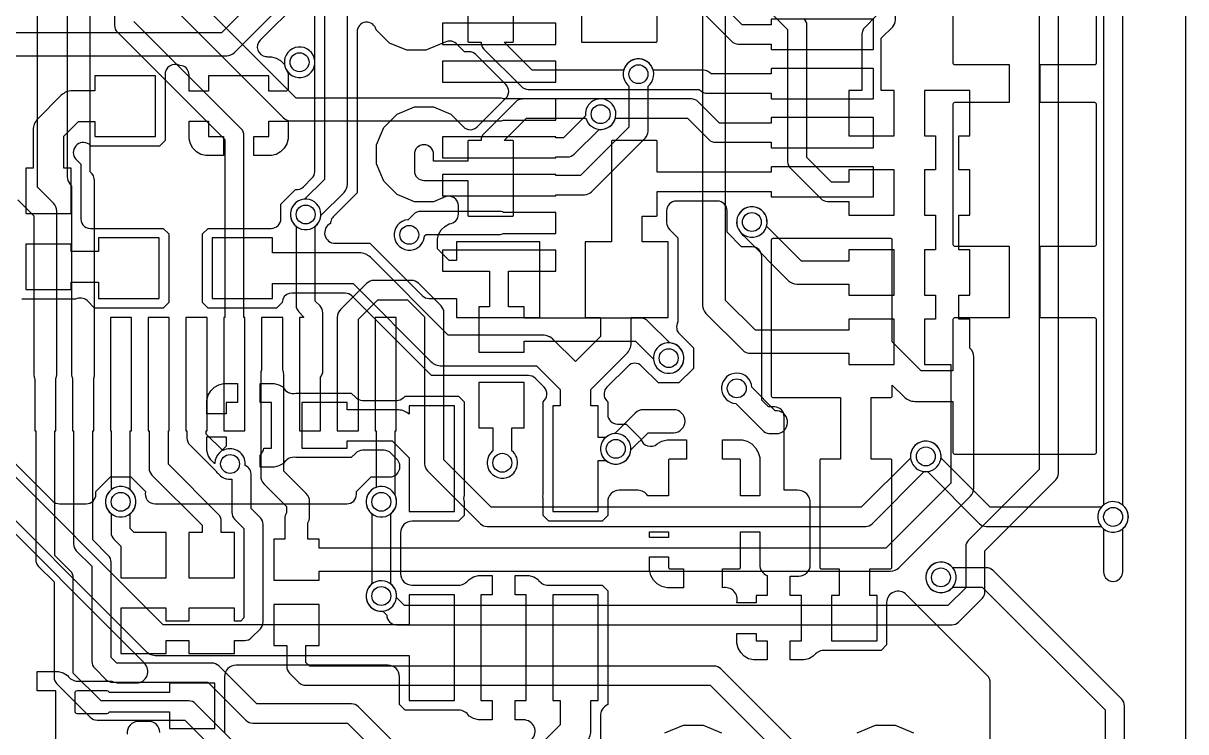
# Model space of a CAD drawing. Header units: millimetres. Extents: x 23.6 to 57.2, y 14.1 to 54.7.
# Drawn here: x 41.87 to 57.24, y 22.46 to 31.83 of the extents above; entities that cross this region are included whole.
import ezdxf

# ---------------------------------------------------------------- set-up
doc = ezdxf.new("R2010")
doc.units = ezdxf.units.MM

msp = doc.modelspace()

# ---------------------------------------------------------------- linework, layer by layer
at = {"layer": '16_copper'}
for points in [[(56.149, 43.271), (56.149, 25.457, 0.47753), (56.149, 25.143), (56.149, 24.574), (56.152, 24.546), (56.161, 24.519), (56.176, 24.496), (56.196, 24.475), (56.22, 24.46), (56.246, 24.451), (56.274, 24.447), (56.302, 24.45, 0.355417), (56.403, 24.574), (56.403, 25.143, 0.47753), (56.403, 25.457), (56.403, 43.324, 0.198912)], [(55.299, 37.091), (55.299, 25.927), (54.365, 24.994, 0.198912), (54.328, 24.904), (54.328, 24.364), (54.091, 24.127), (46.904, 24.127, 0.043452), (46.89, 24.144), (46.801, 24.233, 0.909747), (46.407, 24.313), (46.399, 24.274, 0.475245), (46.621, 24.053), (46.673, 24.002, 0.418356), (46.8, 23.873), (54.144, 23.873, 0.198912), (54.234, 23.91), (54.545, 24.222, 0.198912), (54.582, 24.311), (54.582, 24.851), (55.516, 25.785), (55.519, 25.789, 0.187824), (55.553, 25.875), (55.553, 37.143, 0.198912)], [(44.645, 22.327), (44.143, 22.83, 0.198912), (44.053, 22.867), (42.894, 22.867), (42.527, 23.234), (42.527, 24.493, 0.198912), (42.49, 24.583), (42.284, 24.788), (42.284, 26.438), (42.297, 26.438), (42.297, 27.13), (42.302, 27.142, 0.076459), (42.309, 27.188), (42.309, 29.343, 0.198912), (42.265, 29.451), (42.052, 29.663), (42.052, 33.868, 0.918755)], [(42.448, 33.968), (42.448, 29.8, 0.172369), (42.482, 29.704), (42.492, 29.692), (42.505, 29.68), (42.505, 27.188, 0.101846), (42.517, 27.128), (42.517, 26.438), (42.53, 26.438), (42.53, 24.943, 0.198912), (42.567, 24.853), (42.773, 24.647), (42.773, 23.389, 0.198912), (42.81, 23.299), (42.959, 23.15, 0.198912), (43.049, 23.113), (44.308, 23.113), (44.81, 22.61, 0.198912), (44.9, 22.573), (46.155, 22.573), (47.673, 21.055)], [(47.89, 21.197), (46.297, 22.79, 0.198912), (46.207, 22.827), (44.953, 22.827), (44.45, 23.33, 0.198912), (44.36, 23.367), (43.101, 23.367), (43.027, 23.441), (43.027, 24.7, 0.198912), (42.99, 24.79), (42.784, 24.996), (42.784, 26.438), (42.797, 26.438), (42.797, 27.13), (42.802, 27.142, 0.076459), (42.809, 27.188), (42.809, 29.743, 0.228775), (42.752, 29.863), (42.752, 33.968, 0.918755)], [(43.073, 33.8), (43.073, 31.8, 0.198912), (43.11, 31.71), (44.53, 30.29), (44.53, 27.938), (44.517, 27.938), (44.517, 26.438), (44.797, 26.438), (44.797, 27.938), (44.784, 27.938), (44.784, 30.343, 0.198912), (44.747, 30.433), (43.327, 31.853)], [(50.848, 33.417), (50.848, 28.1, 0.198912), (50.892, 27.992), (51.376, 27.508, 0.198912), (51.484, 27.464), (52.782, 27.464), (52.782, 27.316), (53.382, 27.316), (53.382, 27.916), (52.782, 27.916), (52.782, 27.769), (51.547, 27.769), (51.152, 28.163), (51.152, 33.48, 0.198912)], [(51.597, 32.123), (51.973, 31.747), (51.973, 30, 0.198912), (52.01, 29.91), (52.41, 29.51, 0.198912), (52.5, 29.473), (52.782, 29.473), (52.782, 29.291), (53.382, 29.291), (53.382, 29.891), (52.782, 29.891), (52.782, 29.727), (52.553, 29.727), (52.227, 30.053), (52.227, 31.8, 0.198912), (52.19, 31.89)], [(41.792, 29.492), (42.005, 29.28), (42.005, 27.188, 0.101846), (42.017, 27.128), (42.017, 26.438), (42.03, 26.438), (42.03, 24.736, 0.198912), (42.067, 24.646), (42.273, 24.44), (42.273, 23.181, 0.198912), (42.31, 23.092), (42.752, 22.65, 0.198912), (42.842, 22.613), (44, 22.613), (44.503, 22.11, 0.198912)], [(52.09, 22.29), (51.09, 23.29, 0.198912), (51, 23.327), (45.653, 23.327), (45.604, 23.376), (45.604, 23.601), (45.777, 23.601), (45.777, 24.141), (45.177, 24.141), (45.177, 23.601), (45.35, 23.601), (45.35, 23.323, 0.198912), (45.387, 23.233), (45.51, 23.11, 0.198912), (45.6, 23.073), (50.947, 23.073), (51.873, 22.147)]]:
    msp.add_lwpolyline(points, format="xyb", dxfattribs=at)
for points in [[(53.382, 30.941), (53.209, 30.941), (53.209, 31.63), (53.362, 31.782, 0.198912), (53.399, 31.872), (53.399, 32.338), (53.972, 32.338), (53.972, 33.288), (52.572, 33.288), (52.572, 32.338), (53.145, 32.338), (53.145, 31.925), (52.993, 31.772, 0.198912), (52.955, 31.682), (52.955, 30.941), (52.782, 30.941), (52.782, 30.341), (53.382, 30.341)], [(48.188, 30.539, 0.05089), (48.217, 30.548), (48.907, 30.548), (48.907, 30.828), (48.215, 30.828, 0.098877), (48.157, 30.84), (45.475, 30.84), (44.001, 32.314, 0.918765), (43.599, 32.32), (43.599, 32.28, 0.365467), (43.786, 32.099), (45.304, 30.58, 0.198912), (45.412, 30.536), (48.157, 30.536)], [(48.907, 29.561), (49.288, 29.561, 0.198912), (49.378, 29.598), (50.09, 30.31, 0.198912), (50.127, 30.4), (50.127, 30.998, 0.909744), (49.905, 31.334), (49.872, 31.311, 0.475246), (49.873, 30.998), (49.873, 30.453), (49.235, 29.815), (48.907, 29.815), (48.907, 29.828), (47.407, 29.828), (47.407, 29.548), (48.907, 29.548)], [(45.777, 24.583), (53.335, 24.583, 0.198912), (53.443, 24.627), (54.39, 25.575, 0.198912), (54.435, 25.682), (54.435, 27.416, 0.21767), (54.382, 27.532), (54.382, 27.916), (54.235, 27.916), (54.235, 28.232), (54.382, 28.232), (54.382, 28.832), (54.235, 28.832), (54.235, 29.291), (54.382, 29.291), (54.382, 29.891), (54.235, 29.891), (54.235, 30.341), (54.382, 30.341), (54.382, 30.941), (53.782, 30.941), (53.782, 30.341), (53.93, 30.341), (53.93, 29.891), (53.782, 29.891), (53.782, 29.291), (53.93, 29.291), (53.93, 28.832), (53.782, 28.832), (53.782, 28.232), (53.93, 28.232), (53.93, 27.916), (53.782, 27.916), (53.782, 27.316), (54.13, 27.316), (54.13, 25.745), (53.272, 24.887), (45.777, 24.887), (45.777, 25.005), (45.629, 25.005), (45.629, 25.22, 0.122313), (45.652, 25.3), (45.652, 25.5, 0.198912), (45.608, 25.608), (45.309, 25.906), (45.309, 27.188, 0.101846), (45.297, 27.248), (45.297, 27.938), (45.017, 27.938), (45.017, 27.246, 0.098877), (45.005, 27.188), (45.005, 25.843, 0.198912), (45.049, 25.735), (45.348, 25.437), (45.348, 25.357, 0.138961), (45.325, 25.277), (45.325, 25.005), (45.177, 25.005), (45.177, 24.465), (45.777, 24.465)], [(48.907, 30.061), (49.062, 30.061, 0.198912), (49.152, 30.098), (49.479, 30.425, 0.909747), (49.559, 30.819), (49.52, 30.827, 0.475245), (49.299, 30.605), (49.01, 30.315), (48.907, 30.315), (48.907, 30.328), (47.407, 30.328), (47.407, 30.048), (48.907, 30.048)], [(45.797, 27.149, 0.177184), (45.827, 27.231), (45.827, 28, 0.198912), (45.79, 28.09), (45.727, 28.153), (45.727, 29.143, 0.909744), (45.505, 29.478), (45.472, 29.456, 0.475246), (45.473, 29.143), (45.473, 28.1, 0.198912), (45.51, 28.01), (45.573, 27.947), (45.573, 27.938), (45.517, 27.938), (45.517, 26.438), (45.797, 26.438)], [(53.382, 28.832), (52.782, 28.832), (52.782, 28.684), (52.157, 28.684), (51.694, 29.146, 0.987479), (51.307, 29.259), (51.299, 29.22, 0.148335), (51.322, 29.105), (51.344, 29.072, 0.114361), (51.392, 29.018), (51.986, 28.424, 0.198912), (52.093, 28.379), (52.782, 28.379), (52.782, 28.232), (53.382, 28.232)], [(47.029, 28.836, 0.31076), (47.171, 29.016), (47.191, 29.036), (48.157, 29.036, 0.101846), (48.217, 29.048), (48.907, 29.048), (48.907, 29.328), (48.215, 29.328, 0.098877), (48.157, 29.34), (47.128, 29.34, 0.198912), (47.02, 29.296), (46.956, 29.231), (46.95, 29.231), (46.911, 29.223), (46.875, 29.208), (46.842, 29.186), (46.814, 29.158), (46.792, 29.125), (46.777, 29.089), (46.769, 29.05), (46.769, 29.01), (46.777, 28.971), (46.792, 28.935), (46.814, 28.902), (46.842, 28.874), (46.875, 28.852), (46.911, 28.836), (46.95, 28.829), (46.99, 28.829)], [(50.459, 27.207, 0.83208), (50.414, 27.601), (50.13, 27.886, 0.198912), (50.022, 27.93), (48.489, 27.93), (48.489, 28.078), (48.284, 28.078), (48.284, 28.548), (48.907, 28.548), (48.907, 28.828), (47.407, 28.828), (47.407, 28.548), (48.03, 28.548), (48.03, 28.078), (47.889, 28.078), (47.889, 27.478), (48.489, 27.478), (48.489, 27.626), (49.959, 27.626), (50.199, 27.386), (50.199, 27.38), (50.207, 27.341), (50.222, 27.305), (50.244, 27.272), (50.272, 27.244), (50.305, 27.222), (50.341, 27.207), (50.38, 27.199), (50.42, 27.199)], [(53.005, 25.174, 0.187839), (53.09, 25.21), (53.779, 25.899, 0.909747), (53.859, 26.293), (53.82, 26.301, 0.475245), (53.599, 26.079), (52.947, 25.427), (48.053, 25.427), (47.427, 26.053), (47.427, 28, 0.198912), (47.39, 28.09), (47.09, 28.39, 0.198912), (47, 28.427), (46.5, 28.427, 0.198912), (46.41, 28.39), (46.067, 28.047, 0.234219), (46.017, 27.938), (46.017, 26.438), (46.297, 26.438), (46.297, 27.917), (46.553, 28.173), (46.947, 28.173), (47.173, 27.947), (47.173, 26, 0.198912), (47.21, 25.91), (47.91, 25.21, 0.198912), (48, 25.173), (53, 25.173)], [(43.754, 25.094), (43.334, 25.094), (43.281, 25.146), (43.281, 25.343, 0.47753), (43.281, 25.657), (43.281, 26.438), (43.297, 26.438), (43.297, 27.938), (43.017, 27.938), (43.017, 26.438), (43.027, 26.438), (43.027, 25.657, 0.47753), (43.027, 25.343), (43.027, 25.094, 0.198912), (43.064, 25.004), (43.154, 24.914), (43.154, 24.494), (43.754, 24.494)], [(43.754, 23.667), (44.057, 23.667), (44.057, 23.494), (44.657, 23.494), (44.657, 23.667), (44.794, 23.667, 0.198912), (44.884, 23.704), (45.001, 23.821, 0.198912), (45.038, 23.911), (45.038, 25.199, 0.198912), (45.001, 25.289), (44.878, 25.412), (44.878, 25.849, 0.309785), (44.801, 25.98), (44.801, 26.02, 0.53839), (44.503, 26.177), (44.284, 26.396), (44.284, 26.438), (44.297, 26.438), (44.297, 27.938), (44.017, 27.938), (44.017, 26.438), (44.03, 26.438), (44.03, 26.343, 0.198912), (44.067, 26.253), (44.41, 25.91, 0.093239), (44.444, 25.872), (44.472, 25.844, 0.148337), (44.58, 25.799), (44.62, 25.799, 0.005887), (44.624, 25.797), (44.624, 25.359, 0.198912), (44.661, 25.27), (44.784, 25.146), (44.784, 23.964), (44.741, 23.921), (44.657, 23.921), (44.657, 24.094), (44.057, 24.094), (44.057, 23.921), (43.754, 23.921), (43.754, 24.094), (43.154, 24.094), (43.154, 23.494), (43.754, 23.494)], [(44.657, 25.094), (44.484, 25.094), (44.484, 25.243, 0.198912), (44.447, 25.333), (43.784, 25.996), (43.784, 26.438), (43.797, 26.438), (43.797, 27.938), (43.517, 27.938), (43.517, 26.438), (43.53, 26.438), (43.53, 25.943, 0.198912), (43.567, 25.853), (44.23, 25.19), (44.23, 25.094), (44.057, 25.094), (44.057, 24.494), (44.657, 24.494)], [(46.659, 25.307, 0.303349), (46.801, 25.48), (46.801, 25.52, 0.111274), (46.784, 25.582), (46.784, 26.438), (46.797, 26.438), (46.797, 27.938), (46.517, 27.938), (46.517, 26.438), (46.53, 26.438), (46.53, 25.689), (46.505, 25.678), (46.472, 25.656), (46.444, 25.628), (46.422, 25.595), (46.407, 25.559), (46.399, 25.52), (46.399, 25.48), (46.407, 25.441), (46.422, 25.405), (46.444, 25.372), (46.472, 25.344), (46.505, 25.322), (46.541, 25.307), (46.58, 25.299), (46.62, 25.299)], [(48.259, 25.822, 0.601912), (48.327, 26.173), (48.327, 26.478), (48.489, 26.478), (48.489, 27.078), (47.889, 27.078), (47.889, 26.478), (48.073, 26.478), (48.073, 26.173), (48.072, 26.172), (48.044, 26.144), (48.022, 26.111), (48.007, 26.074), (47.999, 26.035), (47.999, 25.996), (48.007, 25.957), (48.022, 25.92), (48.044, 25.887), (48.072, 25.859), (48.105, 25.837), (48.141, 25.822), (48.18, 25.814), (48.22, 25.814)], [(51.851, 26.404, 0.933326), (51.81, 26.705), (51.501, 27.014, 0.918765), (51.099, 27.02), (51.099, 26.98, 0.365467), (51.286, 26.799), (51.639, 26.445, 0.162744), (51.726, 26.403), (51.731, 26.401), (51.747, 26.401), (51.82, 26.401)], [(49.759, 26.007, 0.31076), (49.901, 26.186), (50.129, 26.414), (50.464, 26.414, 1), (50.464, 26.718), (50.066, 26.718, 0.198912), (49.958, 26.674), (49.686, 26.401), (49.68, 26.401), (49.641, 26.393), (49.605, 26.378), (49.572, 26.356), (49.544, 26.328), (49.522, 26.295), (49.507, 26.259), (49.499, 26.22), (49.499, 26.18), (49.507, 26.141), (49.522, 26.105), (49.544, 26.072), (49.572, 26.044), (49.605, 26.022), (49.641, 26.007), (49.68, 25.999), (49.72, 25.999)]]:
    msp.add_lwpolyline(points, format="xyb", close=True, dxfattribs=at)
for points in [[(48.907, 31.828), (47.407, 31.828), (47.407, 31.548), (48.907, 31.548)], [(45.578, 31.119), (45.615, 31.134), (45.648, 31.156), (45.676, 31.184), (45.698, 31.217), (45.713, 31.254), (45.721, 31.293), (45.721, 31.332), (45.713, 31.371), (45.698, 31.408), (45.676, 31.441), (45.648, 31.469), (45.615, 31.491), (45.578, 31.506), (45.539, 31.514), (45.5, 31.514), (45.461, 31.506), (45.424, 31.491), (45.391, 31.469), (45.363, 31.441), (45.341, 31.408), (45.326, 31.371), (45.318, 31.332), (45.318, 31.293), (45.326, 31.254), (45.341, 31.217), (45.363, 31.184), (45.391, 31.156), (45.424, 31.134), (45.461, 31.119), (45.5, 31.111), (45.539, 31.111)], [(48.907, 31.328), (47.407, 31.328), (47.407, 31.048), (48.907, 31.048)], [(54.059, 24.307), (54.095, 24.322), (54.128, 24.344), (54.156, 24.372), (54.178, 24.405), (54.193, 24.441), (54.201, 24.48), (54.201, 24.52), (54.193, 24.559), (54.178, 24.595), (54.156, 24.628), (54.128, 24.656), (54.095, 24.678), (54.059, 24.693), (54.02, 24.701), (53.98, 24.701), (53.941, 24.693), (53.905, 24.678), (53.872, 24.656), (53.844, 24.628), (53.822, 24.595), (53.807, 24.559), (53.799, 24.52), (53.799, 24.48), (53.807, 24.441), (53.822, 24.405), (53.844, 24.372), (53.872, 24.344), (53.905, 24.322), (53.941, 24.307), (53.98, 24.299), (54.02, 24.299)]]:
    msp.add_lwpolyline(points, close=True, dxfattribs=at)
at = {"layer": '1_copper'}
for points in [[(46.512, 33.728), (44.487, 31.702), (34.577, 31.702), (33.84, 32.44, 0.198912)], [(33.697, 32.223), (34.401, 31.519, 0.355286), (34.55, 31.398), (44.55, 31.398), (44.556, 31.398, 0.189183), (44.658, 31.442), (46.808, 33.592, 0.152805)], [(54.157, 33.158), (54.157, 31.304), (54.161, 31.293), (54.169, 31.285), (54.18, 31.281), (54.904, 31.281), (54.904, 30.781), (54.18, 30.781), (54.169, 30.777), (54.161, 30.769), (54.157, 30.758), (54.157, 28.904), (54.161, 28.893), (54.169, 28.885), (54.18, 28.881), (54.904, 28.881), (54.904, 27.931), (54.179, 27.931), (54.169, 27.927), (54.161, 27.919), (54.157, 27.909), (54.157, 27.234), (53.74, 27.234), (53.357, 27.617), (53.357, 28.962), (53.353, 28.971), (53.347, 28.977), (53.338, 28.981), (51.776, 28.981), (51.767, 28.977), (51.761, 28.971), (51.757, 28.962), (51.757, 26.9), (51.761, 26.891), (51.767, 26.885), (51.776, 26.881), (52.671, 26.881), (52.671, 26.065), (52.41, 26.065), (52.405, 26.063), (52.401, 26.059), (52.399, 26.054), (52.399, 24.626), (52.401, 24.621), (52.405, 24.617), (52.41, 24.615), (52.652, 24.615), (52.652, 24.262), (52.555, 24.262), (52.555, 23.662), (53.155, 23.662), (53.155, 24.262), (53.058, 24.262), (53.058, 24.615), (53.338, 24.615), (53.343, 24.617), (53.347, 24.621), (53.349, 24.626), (53.349, 26.054), (53.347, 26.059), (53.343, 26.063), (53.338, 26.065), (53.077, 26.065), (53.077, 26.881), (53.338, 26.881), (53.347, 26.885), (53.353, 26.891), (53.357, 26.9), (53.357, 27.043), (53.512, 26.887, 0.198912), (53.656, 26.828), (54.157, 26.828), (54.157, 26.153), (54.161, 26.143), (54.169, 26.135), (54.179, 26.131), (56.035, 26.131), (56.045, 26.135), (56.053, 26.143), (56.057, 26.153), (56.057, 27.909), (56.053, 27.919), (56.045, 27.927), (56.035, 27.931), (55.31, 27.931), (55.31, 28.881), (56.034, 28.881), (56.045, 28.885), (56.053, 28.893), (56.057, 28.904), (56.057, 30.758), (56.053, 30.769), (56.045, 30.777), (56.034, 30.781), (55.31, 30.781), (55.31, 31.281), (56.034, 31.281), (56.045, 31.285), (56.053, 31.293), (56.057, 31.304), (56.057, 33.158)], [(47.746, 31.951), (47.746, 31.583), (47.751, 31.578), (47.919, 31.578, 0.198912), (47.956, 31.488), (48.453, 30.991, 0.198912), (48.543, 30.954), (50.805, 30.954), (50.818, 30.941, 0.016086), (50.826, 30.934), (50.833, 30.929, 0.159314), (50.908, 30.904), (51.757, 30.904), (51.757, 30.835), (51.761, 30.831), (53.103, 30.831), (53.107, 30.835), (53.107, 31.227), (53.103, 31.231), (51.761, 31.231), (51.757, 31.227), (51.757, 31.158), (50.96, 31.158, 0.235993), (50.858, 31.208), (50.195, 31.208, 0.764871), (49.805, 31.208), (48.596, 31.208), (48.226, 31.578), (48.341, 31.578), (48.346, 31.583), (48.346, 32.573)], [(45.848, 32.136), (45.848, 29.763), (45.586, 29.501), (45.58, 29.501), (45.541, 29.493), (45.505, 29.478), (45.472, 29.456), (45.444, 29.428), (45.422, 29.395), (45.407, 29.359), (45.399, 29.32), (45.399, 29.28), (45.407, 29.241), (45.422, 29.205), (45.444, 29.172), (45.472, 29.144), (45.505, 29.122), (45.541, 29.107), (45.58, 29.099), (45.62, 29.099), (45.659, 29.107, 0.31076), (45.801, 29.286), (46.108, 29.592, 0.198912), (46.152, 29.7), (46.152, 32.073)], [(45.504, 32.109), (44.998, 31.603, 0.619841), (45.07, 31.387), (45.081, 31.387, 0.11276), (45.146, 31.386), (45.211, 31.369), (45.269, 31.335), (45.316, 31.288), (45.321, 31.28, 0.115768), (45.341, 31.217), (45.361, 31.187), (45.367, 31.165), (45.367, 30.953), (45.346, 30.932), (45.113, 30.932), (45.113, 31.132), (44.313, 31.132), (44.313, 30.932), (44.059, 30.932), (44.059, 31.144, 0.3458), (43.962, 31.267), (43.934, 31.271, 0.565085), (43.74, 31.144), (43.74, 30.279), (43.666, 30.205), (42.76, 30.205, 0.042239), (42.741, 30.223), (42.736, 30.228, 0.89562), (42.562, 30.03), (42.566, 30.025), (42.626, 29.966), (42.626, 29.239, 0.464722), (42.782, 29.116), (43.715, 29.116), (43.789, 29.042), (43.789, 28.136), (43.715, 28.062), (42.809, 28.062), (42.711, 28.161, 0.29109), (42.558, 28.181), (41.846, 28.181, 0.51489)], [(54.652, 21.7), (54.652, 23.1, 0.198912), (54.608, 23.208), (53.542, 24.273, 0.668179), (53.282, 24.166), (53.282, 23.609), (53.208, 23.535), (52.45, 23.535, 0.136851), (52.372, 23.512), (52.363, 23.508, 0.036719), (52.343, 23.49), (52.311, 23.459), (52.253, 23.425), (52.188, 23.408), (52.007, 23.408), (52.007, 23.662), (52.155, 23.662), (52.155, 24.262), (52.007, 24.262), (52.007, 24.516), (52.12, 24.516, 0.414214), (52.272, 24.668), (52.272, 25.48, 0.447856), (52.1, 25.652), (51.927, 25.652), (51.927, 26.627, 0.414214), (51.8, 26.754), (51.718, 26.754), (51.63, 26.842), (51.63, 28.745, 0.414214), (51.503, 28.872), (51.364, 28.872), (51.172, 29.064), (51.172, 29.35, 0.414214), (51.045, 29.477), (50.5, 29.477, 0.414214), (50.373, 29.35), (50.373, 29.193, 0.198912), (50.41, 29.103), (50.522, 28.992), (50.522, 27.882, 0.168603), (50.506, 27.789), (50.508, 27.776, 0.120111), (50.54, 27.724), (50.728, 27.536), (50.728, 27.264), (50.536, 27.072), (50.264, 27.072), (50.041, 27.295, 0.414214), (49.862, 27.295), (49.582, 27.015, 0.345807), (49.563, 26.859), (49.58, 26.837, 0.031277), (49.594, 26.823), (49.594, 26.655, 0.414214), (49.721, 26.528), (49.836, 26.528), (50.03, 26.334, 0.545394), (50.249, 26.265), (50.31, 26.301), (50.378, 26.319), (50.636, 26.319), (50.636, 26.065), (50.41, 26.065), (50.405, 26.063), (50.401, 26.059), (50.399, 26.054), (50.399, 25.578), (50.123, 25.578, 0.26456), (49.993, 25.652), (49.746, 25.652, 0.414214), (49.594, 25.5), (49.594, 25.317), (49.52, 25.243), (48.814, 25.243), (48.74, 25.317), (48.74, 25.5, 0.110277), (48.736, 25.57), (48.74, 25.598, 0.004282), (48.74, 25.6), (48.74, 26.823, 0.455028), (48.752, 27.015), (48.634, 27.133, 0.198912), (48.545, 27.17), (47.263, 27.17), (47.033, 27.4), (47.033, 27.4), (46.211, 28.222, 0.198912), (46.122, 28.259), (45.416, 28.259, 0.284784), (45.302, 28.188), (45.298, 28.176, 0.066707), (45.289, 28.137), (45.215, 28.062), (44.309, 28.062), (44.235, 28.136), (44.235, 29.042), (44.309, 29.116), (45.145, 29.116, 0.414214), (45.272, 29.243), (45.272, 29.436), (45.464, 29.628, 0.232534), (45.57, 29.665), (45.683, 29.779, 0.198912), (45.721, 29.868), (45.721, 32.019, 0.668179)], [(41.566, 26.201), (42.257, 25.51, 0.198912), (42.347, 25.473), (42.699, 25.473, 0.414214), (42.826, 25.6), (42.826, 25.636), (43.018, 25.828), (43.29, 25.828), (43.482, 25.636, 0.497507), (43.609, 25.473), (46.145, 25.473, 0.414214), (46.272, 25.6), (46.272, 25.636), (46.464, 25.828), (46.713, 25.828, 0.668179), (46.803, 26.067), (46.726, 26.144, 0.198912), (46.637, 26.181), (46.351, 26.181, 0.198912), (46.261, 26.144), (46.202, 26.084), (45.471, 26.084, 0.204438), (45.373, 26.071), (45.351, 26.053, 0.109991), (45.305, 26.008), (45.247, 25.974), (45.182, 25.957), (44.999, 25.957), (44.999, 26.113, 0.137994), (45.048, 26.211), (45.149, 26.211), (45.149, 26.811), (44.999, 26.811), (44.999, 27.065), (45.182, 27.065), (45.247, 27.048), (45.305, 27.014, 0.376928), (45.472, 26.938), (46.202, 26.938), (46.261, 26.878, 0.198912), (46.351, 26.841), (46.806, 26.841, 0.185657), (46.891, 26.874), (46.896, 26.878), (46.914, 26.897), (47.62, 26.897), (47.694, 26.823), (47.694, 25.6), (47.695, 25.587, 0.131524), (47.694, 25.5), (47.694, 25.317), (47.62, 25.243), (47.006, 25.243, 0.414214), (46.854, 25.091), (46.854, 24.549, 0.414214), (47.006, 24.397), (47.622, 24.397, 0.136851), (47.7, 24.42), (47.709, 24.424, 0.036719), (47.729, 24.442), (47.761, 24.473), (47.819, 24.507), (47.884, 24.524), (48.065, 24.524), (48.065, 24.27), (47.917, 24.27), (47.917, 22.87), (48.065, 22.87), (48.065, 22.616), (47.884, 22.616), (47.819, 22.633), (47.761, 22.667, 0.274262), (47.622, 22.743), (46.914, 22.743), (46.84, 22.817), (46.84, 23.187, 0.414214), (46.688, 23.34), (44.679, 23.34, 0.414214), (44.527, 23.187), (44.527, 22.447, 0.521635)], [(41.055, 25.957), (43.486, 23.526, 0.198912), (43.63, 23.467), (46.967, 23.467), (46.967, 22.87), (47.567, 22.87), (47.567, 24.27), (46.967, 24.27), (46.967, 23.873), (43.714, 23.873), (41.402, 26.185)], [(42.295, 22.352), (42.295, 23), (42.048, 23), (42.048, 23.254), (42.329, 23.254), (42.393, 23.237), (42.451, 23.203, 0.268956), (42.588, 23.129), (43.038, 23.129, 0.106224), (43.107, 23.105), (43.122, 23.104), (43.361, 23.104, 0.668179), (43.469, 23.364), (41.225, 25.608, 0.198912)], [(48.589, 22.356, 0.668186), (48.481, 22.616), (48.369, 22.616), (48.369, 22.87), (48.517, 22.87), (48.517, 24.27), (48.369, 24.27), (48.369, 24.524), (48.55, 24.524), (48.615, 24.507), (48.673, 24.473, 0.274262), (48.812, 24.397), (49.52, 24.397), (49.594, 24.323), (49.594, 22.817, 0.319282), (49.497, 22.657), (49.497, 22.33)], [(43.673, 22.448, 0.406225), (43.521, 22.596), (43.391, 22.596, 0.445204), (43.24, 22.428)]]:
    msp.add_lwpolyline(points, format="xyb", dxfattribs=at)
for points in [[(53.107, 31.485), (53.107, 31.877), (53.103, 31.881), (51.761, 31.881), (51.757, 31.877), (51.757, 31.808), (51.372, 31.808), (50.627, 32.553), (50.627, 32.743, 0.909744), (50.405, 33.078), (50.372, 33.056, 0.475246), (50.373, 32.743), (50.373, 32.5, 0.198912), (50.41, 32.41), (51.229, 31.591, 0.198912), (51.319, 31.554), (51.757, 31.554), (51.757, 31.485), (51.761, 31.481), (53.103, 31.481)], [(48.695, 28.939), (47.595, 28.939), (47.595, 28.689), (47.498, 28.689), (47.341, 28.846), (47.341, 28.972), (47.358, 29.037), (47.392, 29.095), (47.439, 29.142), (47.497, 29.176, 0.403102), (47.619, 29.306), (47.619, 29.415, 0.534518), (47.443, 29.532), (47.289, 29.468), (47.039, 29.468), (46.809, 29.563), (46.632, 29.74), (46.537, 29.97), (46.537, 30.22), (46.632, 30.45), (46.809, 30.627), (47.039, 30.722), (47.289, 30.722), (47.519, 30.627), (47.687, 30.458, 0.414214), (47.867, 30.458), (47.978, 30.569), (48.247, 30.838, 0.414214), (48.247, 31.018), (47.851, 31.414, 0.198912), (47.761, 31.451), (47.699, 31.451), (47.591, 31.559, 0.348442), (47.423, 31.568), (47.189, 31.471), (46.939, 31.471), (46.709, 31.566), (46.532, 31.743, 0.897927), (46.279, 31.715), (46.279, 29.584), (45.965, 29.27, 0.147546), (45.931, 29.205), (45.929, 29.196), (45.929, 29.187), (45.928, 29.18, 0.804761), (45.99, 28.919), (46.448, 28.919), (47.141, 28.226, 0.198912), (47.231, 28.189), (47.595, 28.189), (47.595, 27.939), (48.695, 27.939)], [(42.499, 29.913), (42.402, 29.913), (42.402, 30.334), (42.597, 30.529), (42.813, 30.529), (42.813, 30.332), (43.613, 30.332), (43.613, 31.132), (42.813, 31.132), (42.813, 30.935), (42.513, 30.935, 0.198912), (42.369, 30.876), (42.055, 30.562, 0.198912), (41.996, 30.418), (41.996, 29.913), (41.899, 29.913), (41.899, 29.313), (42.499, 29.313)], [(48.463, 30.826, 0.187839), (48.378, 30.79), (47.956, 30.368, 0.198912), (47.919, 30.278), (47.751, 30.278), (47.746, 30.273), (47.746, 30.005), (47.291, 30.005), (47.291, 30.095, 1), (47.037, 30.095), (47.037, 29.878, 0.414214), (47.164, 29.751), (47.746, 29.751), (47.746, 29.283), (47.751, 29.278), (48.341, 29.278), (48.346, 29.283), (48.346, 30.273), (48.341, 30.278), (48.226, 30.278), (48.521, 30.573), (49.305, 30.573, 0.764871), (49.695, 30.573), (50.647, 30.573), (50.929, 30.291, 0.198912), (51.019, 30.254), (51.757, 30.254), (51.757, 30.185), (51.761, 30.181), (53.103, 30.181), (53.107, 30.185), (53.107, 30.577), (53.103, 30.581), (51.761, 30.581), (51.757, 30.577), (51.757, 30.508), (51.072, 30.508), (50.79, 30.79, 0.198912), (50.7, 30.827), (48.468, 30.827)], [(49.467, 26.048), (49.568, 26.048, 0.918755), (49.856, 26.328), (49.828, 26.356, 0.365461), (49.568, 26.352), (49.467, 26.352), (49.467, 26.77), (49.37, 26.77), (49.37, 26.983), (49.844, 27.456, 0.198912), (49.903, 27.6), (49.903, 27.939), (50.395, 27.939), (50.395, 28.939), (50.048, 28.939), (50.048, 29.278), (50.241, 29.278), (50.246, 29.283), (50.246, 29.604), (51.757, 29.604), (51.757, 29.535), (51.761, 29.531), (53.103, 29.531), (53.107, 29.535), (53.107, 29.927), (53.103, 29.931), (51.761, 29.931), (51.757, 29.927), (51.757, 29.858), (50.246, 29.858), (50.246, 30.273), (50.241, 30.278), (49.651, 30.278), (49.646, 30.273), (49.646, 29.716, 0.048033), (49.642, 29.677), (49.642, 28.939), (49.295, 28.939), (49.295, 27.939), (49.497, 27.939), (49.497, 27.684), (49.167, 27.354), (48.878, 27.644, 0.198912), (48.734, 27.703), (47.484, 27.703), (46.455, 28.733, 0.198912), (46.311, 28.792), (45.162, 28.792), (45.162, 28.989), (44.362, 28.989), (44.362, 28.189), (45.162, 28.189), (45.162, 28.386), (46.227, 28.386), (47.256, 27.356, 0.198912), (47.4, 27.297), (48.65, 27.297), (48.964, 26.983), (48.964, 26.77), (48.867, 26.77), (48.867, 25.37), (49.467, 25.37)], [(47.567, 26.77), (46.967, 26.77), (46.967, 26.657, 0.194447), (46.826, 26.714), (46.149, 26.714), (46.149, 26.811), (45.549, 26.811), (45.549, 26.211), (46.149, 26.211), (46.149, 26.308), (46.742, 26.308), (46.967, 26.083), (46.967, 25.37), (47.567, 25.37)], [(56.335, 25.107, 1), (56.217, 25.493), (56.181, 25.478, 0.100372), (56.119, 25.427), (54.653, 25.427), (54.001, 26.079, 0.909747), (53.607, 26.159), (53.599, 26.12, 0.475245), (53.821, 25.899), (54.51, 25.21, 0.198912), (54.6, 25.173), (56.119, 25.173), (56.12, 25.172), (56.148, 25.144), (56.181, 25.122), (56.217, 25.107), (56.256, 25.099), (56.296, 25.099)], [(46.659, 24.061, 0.601912), (46.727, 24.412), (46.727, 25.343, 0.909744), (46.505, 25.678), (46.472, 25.656, 0.475246), (46.473, 25.343), (46.473, 24.412), (46.472, 24.411), (46.444, 24.383), (46.422, 24.35), (46.407, 24.313), (46.399, 24.274), (46.399, 24.235), (46.407, 24.196), (46.422, 24.159), (46.444, 24.126), (46.472, 24.098), (46.505, 24.076), (46.541, 24.061), (46.58, 24.053), (46.62, 24.053)], [(51.301, 24.165, 0.574895), (51.111, 24.361), (51.111, 24.615), (51.338, 24.615), (51.343, 24.617), (51.347, 24.621), (51.349, 24.626), (51.349, 25.102), (51.603, 25.102), (51.603, 24.668, 0.313959), (51.703, 24.525), (51.703, 24.262), (51.555, 24.262), (51.555, 24.165)], [(53.479, 17.948, 0.187839), (53.564, 17.984), (53.853, 18.273), (56.3, 18.273, 0.414214), (56.427, 18.4), (56.427, 22.8, 0.198912), (56.39, 22.89), (54.69, 24.59, 0.198912), (54.6, 24.627), (54.157, 24.627, 0.909744), (53.822, 24.405), (53.844, 24.372, 0.475246), (54.157, 24.373), (54.547, 24.373), (56.173, 22.747), (56.173, 18.527), (53.8, 18.527, 0.198912), (53.71, 18.49), (53.421, 18.201), (52.63, 18.201, 0.879449), (52.598, 17.951), (52.63, 17.947), (53.474, 17.947)], [(46.637, 18.2, 0.361416), (46.803, 18.4), (46.803, 19.816), (49.311, 22.323, 0.198912), (49.37, 22.467), (49.37, 22.87), (49.467, 22.87), (49.467, 24.27), (48.867, 24.27), (48.867, 22.87), (48.964, 22.87), (48.964, 22.551), (46.456, 20.044, 0.198912), (46.397, 19.9), (46.397, 18.4), (46.4, 18.365), (46.409, 18.33), (46.424, 18.298), (46.445, 18.269), (46.47, 18.244), (46.499, 18.223), (46.532, 18.209), (46.566, 18.2), (46.602, 18.197)]]:
    msp.add_lwpolyline(points, format="xyb", close=True, dxfattribs=at)
for points in [[(49.246, 32.566), (49.246, 31.59), (49.248, 31.585), (49.253, 31.58), (49.258, 31.578), (50.234, 31.578), (50.239, 31.58), (50.244, 31.585), (50.246, 31.59), (50.246, 32.566)], [(50.351, 22.444), (50.594, 22.544), (50.856, 22.544), (51.099, 22.444)], [(52.891, 22.444), (53.134, 22.544), (53.396, 22.544), (53.639, 22.444)]]:
    msp.add_lwpolyline(points, dxfattribs=at)
for points in [[(44.28, 30.078), (44.215, 30.095), (44.157, 30.129), (44.11, 30.176), (44.076, 30.234), (44.059, 30.299), (44.059, 30.532), (44.313, 30.532), (44.313, 30.332), (44.513, 30.332), (44.513, 30.078)], [(44.913, 30.332), (45.113, 30.332), (45.113, 30.532), (45.367, 30.532), (45.367, 30.299), (45.35, 30.234), (45.316, 30.176), (45.269, 30.129), (45.211, 30.095), (45.146, 30.078), (44.913, 30.078)], [(51.559, 29.007), (51.595, 29.022), (51.628, 29.044), (51.656, 29.072), (51.678, 29.105), (51.693, 29.141), (51.701, 29.18), (51.701, 29.22), (51.693, 29.259), (51.678, 29.295), (51.656, 29.328), (51.628, 29.356), (51.595, 29.378), (51.559, 29.393), (51.52, 29.401), (51.48, 29.401), (51.441, 29.393), (51.405, 29.378), (51.372, 29.356), (51.344, 29.328), (51.322, 29.295), (51.307, 29.259), (51.299, 29.22), (51.299, 29.18), (51.307, 29.141), (51.322, 29.105), (51.344, 29.072), (51.372, 29.044), (51.405, 29.022), (51.441, 29.007), (51.48, 28.999), (51.52, 28.999)], [(43.662, 28.989), (42.862, 28.989), (42.862, 28.811), (42.499, 28.811), (42.499, 28.908), (41.899, 28.908), (41.899, 28.308), (42.499, 28.308), (42.499, 28.405), (42.862, 28.405), (42.862, 28.189), (43.662, 28.189)], [(50.459, 27.207), (50.495, 27.222), (50.528, 27.244), (50.556, 27.272), (50.578, 27.305), (50.593, 27.341), (50.601, 27.38), (50.601, 27.42), (50.593, 27.459), (50.578, 27.495), (50.556, 27.528), (50.528, 27.556), (50.495, 27.578), (50.459, 27.593), (50.42, 27.601), (50.38, 27.601), (50.341, 27.593), (50.305, 27.578), (50.272, 27.556), (50.244, 27.528), (50.222, 27.495), (50.207, 27.459), (50.199, 27.42), (50.199, 27.38), (50.207, 27.341), (50.222, 27.305), (50.244, 27.272), (50.272, 27.244), (50.305, 27.222), (50.341, 27.207), (50.38, 27.199), (50.42, 27.199)], [(44.295, 26.661), (44.295, 26.844), (44.312, 26.909), (44.346, 26.967), (44.393, 27.014), (44.451, 27.048), (44.516, 27.065), (44.699, 27.065), (44.699, 26.811), (44.549, 26.811), (44.549, 26.661)], [(44.393, 26.008), (44.346, 26.055), (44.312, 26.113), (44.295, 26.178), (44.295, 26.361), (44.549, 26.361), (44.549, 26.236), (44.456, 26.144), (44.433, 26.116), (44.416, 26.086), (44.404, 26.052), (44.398, 26.017), (44.398, 26.005)], [(51.347, 26.059), (51.343, 26.063), (51.338, 26.065), (51.111, 26.065), (51.111, 26.319), (51.37, 26.319), (51.438, 26.301), (51.499, 26.265), (51.549, 26.215), (51.585, 26.154), (51.603, 26.086), (51.603, 25.6), (51.604, 25.587), (51.605, 25.578), (51.349, 25.578), (51.349, 26.054)], [(43.213, 25.307), (43.249, 25.322), (43.282, 25.344), (43.31, 25.372), (43.332, 25.405), (43.347, 25.441), (43.355, 25.48), (43.355, 25.52), (43.347, 25.559), (43.332, 25.595), (43.31, 25.628), (43.282, 25.656), (43.249, 25.678), (43.213, 25.693), (43.174, 25.701), (43.134, 25.701), (43.095, 25.693), (43.059, 25.678), (43.026, 25.656), (42.998, 25.628), (42.976, 25.595), (42.961, 25.559), (42.953, 25.52), (42.953, 25.48), (42.961, 25.441), (42.976, 25.405), (42.998, 25.372), (43.026, 25.344), (43.059, 25.322), (43.095, 25.307), (43.134, 25.299), (43.174, 25.299)], [(50.145, 25.027), (50.145, 25.102), (50.399, 25.102), (50.399, 25.027)], [(50.378, 24.361), (50.31, 24.379), (50.249, 24.415), (50.199, 24.465), (50.163, 24.526), (50.145, 24.594), (50.145, 24.773), (50.399, 24.773), (50.399, 24.626), (50.401, 24.621), (50.405, 24.617), (50.41, 24.615), (50.597, 24.615), (50.597, 24.361)], [(51.522, 23.408), (51.457, 23.425), (51.399, 23.459), (51.352, 23.506), (51.318, 23.564), (51.301, 23.629), (51.301, 23.759), (51.555, 23.759), (51.555, 23.662), (51.703, 23.662), (51.703, 23.408)], [(44.4, 23.1), (43.8, 23.1), (43.8, 22.977), (43.001, 22.977), (42.998, 22.986), (42.987, 22.997), (42.973, 23.002), (42.577, 23.002), (42.563, 22.997), (42.552, 22.986), (42.546, 22.972), (42.546, 22.728), (42.552, 22.714), (42.563, 22.703), (42.577, 22.698), (42.973, 22.698), (42.987, 22.703), (42.998, 22.714), (43.001, 22.723), (43.8, 22.723), (43.8, 22.5), (44.4, 22.5)]]:
    msp.add_lwpolyline(points, close=True, dxfattribs=at)
at = {"layer": 'drills_via_1_16'}
for centre in [(45.519, 31.313), (50, 31.155), (49.5, 30.626), (45.6, 29.3), (51.5, 29.2), (46.97, 29.03), (50.4, 27.4), (51.3, 27), (49.7, 26.2), (48.2, 26.016), (53.8, 26.1), (44.6, 26), (43.154, 25.5), (46.6, 25.5), (56.276, 25.3), (54, 24.5), (46.6, 24.254)]:
    msp.add_circle(centre, 0.125, dxfattribs=at)
at = {"layer": 'outline'}
msp.add_lwpolyline([(57.236, 16.237), (57.237, 51.855)], dxfattribs=at)

doc.saveas('drawing.dxf')
